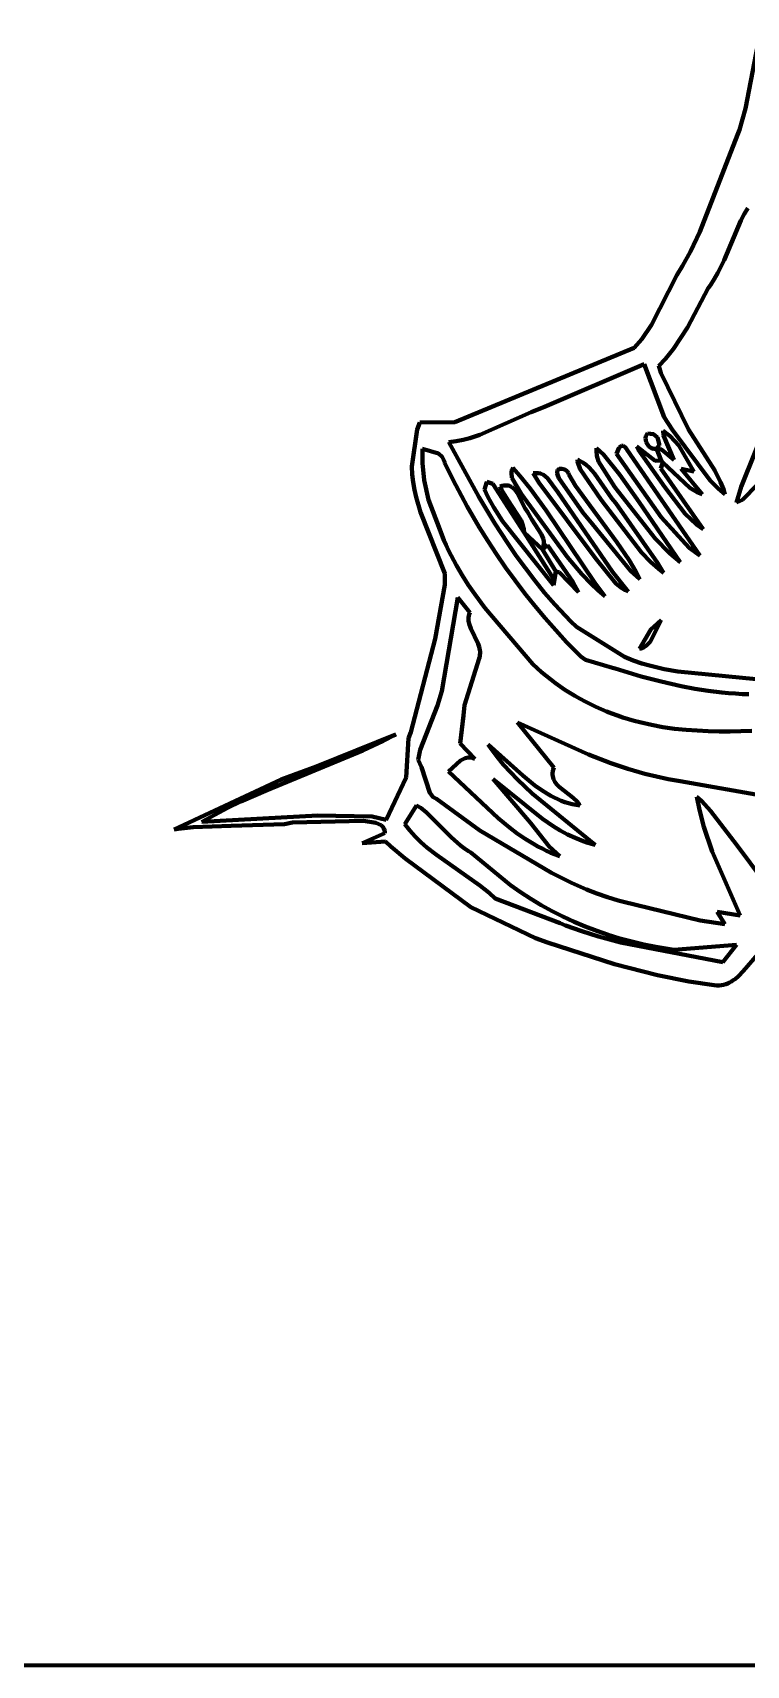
# Model space of a CAD drawing. Header units: millimetres. Extents: x 0 to 14.2, y 0 to 19.5.
# Drawn here: x 7.842 to 9.593, y 0 to 4.011 of the extents above; entities that cross this region are included whole.
import ezdxf

# ---------------------------------------------------------------- set-up
doc = ezdxf.new("R2010")
doc.units = ezdxf.units.MM
doc.layers.add('color#010101ff', color=7, linetype='CONTINUOUS', lineweight=100)
doc.layers.add('color#fdfdfdff', color=7, linetype='CONTINUOUS', lineweight=100)

msp = doc.modelspace()

# ---------------------------------------------------------------- linework, layer by layer
at = {"layer": 'color#010101ff'}
for p, q in [((9.5915, 3.8239), (9.6306, 4.028)), ((9.5767, 3.7717), (9.5915, 3.8239)), ((9.5718, 3.7592), (9.5767, 3.7717)), ((9.4794, 3.5214), (9.5718, 3.7592)), ((9.5971, 3.5793), (9.5881, 3.5643)), ((9.5799, 3.5489), (9.5386, 3.4519)), ((9.5881, 3.5643), (9.5799, 3.5489)), ((9.4562, 3.473), (9.4794, 3.5214)), ((9.4369, 3.4376), (9.4562, 3.473)), ((9.5386, 3.4519), (9.5234, 3.4203)), ((9.3609, 3.2932), (9.4231, 3.4145)), ((9.4231, 3.4145), (9.4369, 3.4376)), ((9.5234, 3.4203), (9.5147, 3.405)), ((9.4999, 3.3832), (9.449, 3.2861)), ((9.5051, 3.3904), (9.4999, 3.3832)), ((9.5147, 3.405), (9.5051, 3.3904)), ((9.3367, 3.2579), (9.3609, 3.2932)), ((9.3181, 3.2362), (9.3367, 3.2579)), ((9.449, 3.2861), (9.4145, 3.2338)), ((8.8778, 3.0535), (9.3181, 3.2362)), ((9.3947, 3.2096), (9.3784, 3.1925)), ((9.4145, 3.2338), (9.3947, 3.2096)), ((9.3427, 3.196), (9.0977, 3.0913)), ((9.3917, 3.0662), (9.3427, 3.196)), ((9.3784, 3.1925), (9.3833, 3.1752)), ((9.3833, 3.1752), (9.4514, 3.0361)), ((9.0977, 3.0913), (9.0656, 3.0787)), ((8.7853, 3.0355), (8.7921, 3.0533)), ((8.7921, 3.0533), (8.8778, 3.0535)), ((9.0656, 3.0787), (8.9392, 3.0227)), ((9.4111, 3.0354), (9.3917, 3.0662)), ((9.5808, 2.8946), (9.6524, 3.0739)), ((8.7722, 2.9446), (8.7853, 3.0355)), ((8.898, 3.0103), (8.881, 3.0069)), ((8.9147, 3.0146), (8.898, 3.0103)), ((8.9392, 3.0227), (8.9147, 3.0146)), ((9.346, 3.0141), (9.3468, 3.0196)), ((9.3478, 3.0044), (9.346, 3.0141)), ((9.3468, 3.0196), (9.3492, 3.0245)), ((9.3492, 3.0245), (9.3505, 3.0258)), ((9.3505, 3.0258), (9.3658, 3.0241)), ((9.3658, 3.0241), (9.3755, 3.0157)), ((9.3755, 3.0157), (9.3797, 3.0008)), ((9.389, 3.0321), (9.4066, 3.0192)), ((9.3899, 3.0213), (9.389, 3.0321)), ((9.4156, 2.9611), (9.3899, 3.0213)), ((9.4066, 3.0192), (9.4274, 2.9968)), ((9.5043, 2.9105), (9.4111, 3.0354)), ((9.4514, 3.0361), (9.516, 2.9347)), ((8.7984, 2.9885), (8.7982, 2.9531)), ((8.8381, 2.9766), (8.7984, 2.9885)), ((8.8466, 2.9685), (8.8381, 2.9766)), ((8.8504, 2.9622), (8.8466, 2.9685)), ((8.881, 3.0069), (8.8636, 3.0045)), ((8.8636, 3.0045), (8.9366, 2.8705)), ((9.2255, 2.9823), (9.2258, 2.99)), ((9.2267, 2.9712), (9.2255, 2.9823)), ((9.2258, 2.99), (9.2429, 2.9744)), ((9.2307, 2.9571), (9.2267, 2.9712)), ((9.2429, 2.9744), (9.2825, 2.9241)), ((9.2747, 2.9757), (9.2809, 2.9913)), ((9.3844, 2.8207), (9.2747, 2.9757)), ((9.2809, 2.9913), (9.2869, 2.9953)), ((9.2869, 2.9953), (9.2914, 2.9952)), ((9.2914, 2.9952), (9.2959, 2.9925)), ((9.2959, 2.9925), (9.2991, 2.9885)), ((9.2991, 2.9885), (9.3001, 2.9868)), ((9.3001, 2.9868), (9.4794, 2.7261)), ((9.3248, 2.9941), (9.3694, 2.9584)), ((9.3281, 2.9863), (9.3248, 2.9941)), ((9.393, 2.8939), (9.3281, 2.9863)), ((9.3542, 2.9942), (9.3478, 3.0044)), ((9.3603, 2.9897), (9.3542, 2.9942)), ((9.3655, 2.9882), (9.3603, 2.9897)), ((9.3692, 2.9883), (9.3655, 2.9882)), ((9.373, 2.9893), (9.3692, 2.9883)), ((9.3798, 2.9966), (9.373, 2.9893)), ((9.3844, 2.9593), (9.373, 2.9893)), ((9.373, 2.9893), (9.385, 2.9862)), ((9.3797, 3.0008), (9.3798, 2.9966)), ((9.385, 2.9862), (9.4156, 2.9611)), ((9.4274, 2.9968), (9.4648, 2.9322)), ((8.7733, 2.9255), (8.7722, 2.9446)), ((8.7982, 2.9531), (8.8027, 2.9111)), ((8.853, 2.9547), (8.8504, 2.9622)), ((8.8535, 2.9518), (8.853, 2.9547)), ((8.8801, 2.899), (8.8535, 2.9518)), ((9.0167, 2.9292), (9.0181, 2.9367)), ((9.0176, 2.9171), (9.0167, 2.9292)), ((9.0181, 2.9367), (9.02, 2.9419)), ((9.02, 2.9419), (9.0377, 2.9219)), ((9.0703, 2.9281), (9.0767, 2.9288)), ((9.084, 2.9054), (9.0703, 2.9281)), ((9.0767, 2.9288), (9.0825, 2.9285)), ((9.0825, 2.9285), (9.0879, 2.9274)), ((9.1291, 2.9312), (9.1297, 2.9342)), ((9.1294, 2.9275), (9.1291, 2.9312)), ((9.1297, 2.9342), (9.1311, 2.9364)), ((9.1311, 2.9364), (9.1344, 2.9387)), ((9.1344, 2.9387), (9.1402, 2.9395)), ((9.1402, 2.9395), (9.1481, 2.9373)), ((9.1481, 2.9373), (9.1536, 2.9331)), ((9.1536, 2.9331), (9.1566, 2.9287)), ((9.1566, 2.9287), (9.1577, 2.9252)), ((9.1786, 2.9612), (9.1832, 2.9592)), ((9.1794, 2.9572), (9.1786, 2.9612)), ((9.1855, 2.9383), (9.1794, 2.9572)), ((9.1832, 2.9592), (9.192, 2.9545)), ((9.2368, 2.8632), (9.1855, 2.9383)), ((9.192, 2.9545), (9.2, 2.9489)), ((9.2, 2.9489), (9.2073, 2.9425)), ((9.2073, 2.9425), (9.2205, 2.928)), ((9.2205, 2.928), (9.2633, 2.866)), ((9.2706, 2.8943), (9.2307, 2.9571)), ((9.3694, 2.9584), (9.3844, 2.9593)), ((9.3886, 2.9547), (9.3834, 2.9397)), ((9.3834, 2.9397), (9.4875, 2.7913)), ((9.3844, 2.9593), (9.3836, 2.9539)), ((9.3836, 2.9539), (9.3886, 2.9547)), ((9.3886, 2.9547), (9.3844, 2.9593)), ((9.4545, 2.8924), (9.3886, 2.9547)), ((9.4648, 2.9322), (9.4334, 2.9393)), ((9.4334, 2.9393), (9.485, 2.8765)), ((9.516, 2.9347), (9.5303, 2.9067)), ((8.7756, 2.9065), (8.7733, 2.9255)), ((8.7788, 2.8878), (8.7756, 2.9065)), ((8.783, 2.8693), (8.7788, 2.8878)), ((8.8027, 2.9111), (8.8137, 2.8631)), ((8.9082, 2.8469), (8.8801, 2.899)), ((8.9506, 2.8886), (8.9564, 2.9069)), ((8.9593, 2.8706), (8.9506, 2.8886)), ((8.9564, 2.9069), (8.971, 2.9024)), ((8.971, 2.9024), (9.0479, 2.783)), ((8.9893, 2.8957), (8.9937, 2.897)), ((8.9928, 2.8877), (8.9893, 2.8957)), ((9.0091, 2.8611), (8.9928, 2.8877)), ((8.9937, 2.897), (8.9978, 2.8979)), ((8.9978, 2.8979), (9.0017, 2.8983)), ((9.0017, 2.8983), (9.0053, 2.8983)), ((9.0053, 2.8983), (9.0087, 2.8979)), ((9.0087, 2.8979), (9.0118, 2.8971)), ((9.0118, 2.8971), (9.0148, 2.896)), ((9.0148, 2.896), (9.0175, 2.8945)), ((9.0175, 2.8945), (9.0201, 2.8928)), ((9.0412, 2.8766), (9.0176, 2.9171)), ((9.0201, 2.8928), (9.0248, 2.8885)), ((9.0248, 2.8885), (9.0309, 2.8805)), ((9.0377, 2.9219), (9.0629, 2.8909)), ((9.0629, 2.8909), (9.1021, 2.8369)), ((9.222, 2.7208), (9.084, 2.9054)), ((9.0879, 2.9274), (9.0952, 2.9242)), ((9.0952, 2.9242), (9.1056, 2.9159)), ((9.1056, 2.9159), (9.1311, 2.8818)), ((9.1299, 2.9254), (9.1294, 2.9275)), ((9.1308, 2.9231), (9.1299, 2.9254)), ((9.1334, 2.9159), (9.1308, 2.9231)), ((9.1921, 2.8316), (9.1334, 2.9159)), ((9.1577, 2.9252), (9.1744, 2.8977)), ((9.1744, 2.8977), (9.2757, 2.7591)), ((9.3698, 2.7682), (9.2706, 2.8943)), ((9.2825, 2.9241), (9.3305, 2.8573)), ((9.4432, 2.8286), (9.393, 2.8939)), ((9.4729, 2.8814), (9.4545, 2.8924)), ((9.5243, 2.8905), (9.5043, 2.9105)), ((9.5406, 2.8766), (9.5243, 2.8905)), ((9.5303, 2.9067), (9.5371, 2.8889)), ((9.5371, 2.8889), (9.5406, 2.8766)), ((9.5689, 2.8562), (9.5808, 2.8946)), ((9.6208, 2.9008), (9.5842, 2.8633)), ((8.7936, 2.8328), (8.783, 2.8693)), ((8.8137, 2.8631), (8.8409, 2.7903)), ((8.9366, 2.8705), (8.976, 2.805)), ((8.9737, 2.8442), (8.9593, 2.8706)), ((9.0405, 2.8123), (9.0091, 2.8611)), ((9.0309, 2.8805), (9.0508, 2.8415)), ((9.1533, 2.7233), (9.0412, 2.8766)), ((9.1311, 2.8818), (9.2648, 2.6861)), ((9.336, 2.7338), (9.2368, 2.8632)), ((9.2633, 2.866), (9.273, 2.8549)), ((9.273, 2.8549), (9.3752, 2.7085)), ((9.3305, 2.8573), (9.4307, 2.7098)), ((9.485, 2.8765), (9.4729, 2.8814)), ((9.5842, 2.8633), (9.5689, 2.8562)), ((8.8531, 2.6818), (8.7936, 2.8328)), ((8.938, 2.7958), (8.9082, 2.8469)), ((8.9951, 2.8105), (8.9737, 2.8442)), ((9.1197, 2.6537), (8.9951, 2.8105)), ((9.045, 2.8002), (9.0405, 2.8123)), ((9.0508, 2.8415), (9.0566, 2.8333)), ((9.0566, 2.8333), (9.0669, 2.8149)), ((9.0669, 2.8149), (9.091, 2.778)), ((9.1021, 2.8369), (9.2215, 2.6587)), ((9.2156, 2.8028), (9.1921, 2.8316)), ((9.4528, 2.745), (9.3844, 2.8207)), ((9.4713, 2.8021), (9.4432, 2.8286)), ((8.8409, 2.7903), (8.8459, 2.7771)), ((8.8459, 2.7771), (8.8511, 2.7641)), ((8.9588, 2.7623), (8.938, 2.7958)), ((8.976, 2.805), (9.0072, 2.757)), ((9.047, 2.7917), (9.045, 2.8002)), ((9.0479, 2.783), (9.047, 2.7917)), ((9.0479, 2.783), (9.122, 2.6668)), ((9.0927, 2.7409), (9.0479, 2.783)), ((9.091, 2.778), (9.0947, 2.7683)), ((9.0947, 2.7683), (9.096, 2.7617)), ((9.3097, 2.688), (9.2156, 2.8028)), ((9.405, 2.7319), (9.3698, 2.7682)), ((9.4875, 2.7913), (9.4713, 2.8021)), ((8.8511, 2.7641), (8.8567, 2.7512)), ((8.8567, 2.7512), (8.8625, 2.7386)), ((8.8625, 2.7386), (8.8687, 2.7261)), ((8.9803, 2.7292), (8.9588, 2.7623)), ((9.0026, 2.6967), (8.9803, 2.7292)), ((9.0072, 2.757), (9.0288, 2.7255)), ((9.0927, 2.7409), (9.1052, 2.752)), ((9.0941, 2.7445), (9.0927, 2.7409)), ((9.1256, 2.6866), (9.0927, 2.7409)), ((9.0951, 2.748), (9.0941, 2.7445)), ((9.0958, 2.7515), (9.0951, 2.748)), ((9.0962, 2.7549), (9.0958, 2.7515)), ((9.096, 2.7617), (9.0962, 2.7549)), ((9.1052, 2.752), (9.1677, 2.6613)), ((9.2757, 2.7591), (9.3057, 2.7148)), ((9.3584, 2.7103), (9.336, 2.7338)), ((9.4307, 2.7098), (9.405, 2.7319)), ((9.4794, 2.7261), (9.4528, 2.745)), ((8.8687, 2.7261), (8.8818, 2.7015)), ((8.8818, 2.7015), (8.896, 2.6776)), ((9.0257, 2.6646), (9.0026, 2.6967)), ((9.0288, 2.7255), (9.0511, 2.6947)), ((9.0511, 2.6947), (9.0743, 2.6644)), ((9.1894, 2.6807), (9.1533, 2.7233)), ((9.273, 2.6574), (9.222, 2.7208)), ((9.3057, 2.7148), (9.322, 2.6871)), ((9.3319, 2.668), (9.3097, 2.688)), ((9.322, 2.6871), (9.3319, 2.668)), ((9.3767, 2.694), (9.3584, 2.7103)), ((9.3752, 2.7085), (9.3897, 2.6839)), ((9.3897, 2.6839), (9.3767, 2.694)), ((8.8297, 2.5218), (8.8531, 2.6539)), ((8.8531, 2.6539), (8.8531, 2.6818)), ((8.896, 2.6776), (8.911, 2.6542)), ((8.911, 2.6542), (8.9268, 2.6313)), ((9.0495, 2.6332), (9.0257, 2.6646)), ((9.0743, 2.6644), (9.0984, 2.6349)), ((9.1256, 2.6866), (9.1197, 2.6537)), ((9.122, 2.6668), (9.1256, 2.6866)), ((9.1336, 2.6856), (9.1256, 2.6866)), ((9.1816, 2.636), (9.1336, 2.6856)), ((9.1677, 2.6613), (9.1816, 2.636)), ((9.2126, 2.6567), (9.1894, 2.6807)), ((9.2288, 2.6413), (9.2126, 2.6567)), ((9.2215, 2.6587), (9.2457, 2.6267)), ((9.2648, 2.6861), (9.2969, 2.6458)), ((9.2854, 2.6473), (9.273, 2.6574)), ((9.2959, 2.6412), (9.2854, 2.6473)), ((8.8855, 2.6233), (8.8464, 2.3929)), ((8.9147, 2.5865), (8.8855, 2.6233)), ((8.9268, 2.6313), (8.9518, 2.5977)), ((9.074, 2.6024), (9.0495, 2.6332)), ((9.0984, 2.6349), (9.1233, 2.6061)), ((9.2457, 2.6267), (9.2288, 2.6413)), ((9.3037, 2.6379), (9.2959, 2.6412)), ((9.2969, 2.6458), (9.3037, 2.6379)), ((8.9116, 2.57), (8.9117, 2.574)), ((8.9118, 2.566), (8.9116, 2.57)), ((8.9117, 2.574), (8.9123, 2.5781)), ((8.9123, 2.5781), (8.9132, 2.5823)), ((8.9132, 2.5823), (8.9147, 2.5865)), ((8.9518, 2.5977), (9.0696, 2.4596)), ((9.0994, 2.5721), (9.074, 2.6024)), ((9.1255, 2.5426), (9.0994, 2.5721)), ((9.1233, 2.6061), (9.1361, 2.5919)), ((9.1361, 2.5919), (9.1492, 2.578)), ((9.1492, 2.578), (9.1626, 2.5643)), ((9.3841, 2.567), (9.3573, 2.5138)), ((9.359, 2.5444), (9.3841, 2.567)), ((8.9131, 2.5582), (8.9118, 2.566)), ((8.9169, 2.5467), (8.9131, 2.5582)), ((8.9351, 2.5094), (8.9169, 2.5467)), ((9.1524, 2.5137), (9.1255, 2.5426)), ((9.1626, 2.5643), (9.1762, 2.5508)), ((9.1762, 2.5508), (9.2944, 2.477)), ((9.3314, 2.4968), (9.359, 2.5444)), ((8.7698, 2.2924), (8.8297, 2.5218)), ((8.9378, 2.5018), (8.9351, 2.5094)), ((8.9395, 2.494), (8.9378, 2.5018)), ((8.9399, 2.49), (8.9395, 2.494)), ((8.94, 2.486), (8.9399, 2.49)), ((9.18, 2.4856), (9.1524, 2.5137)), ((9.3346, 2.4979), (9.3314, 2.4968)), ((9.3406, 2.5004), (9.3346, 2.4979)), ((9.3485, 2.5054), (9.3406, 2.5004)), ((9.3573, 2.5138), (9.3485, 2.5054)), ((8.9015, 2.3585), (8.9378, 2.4735)), ((8.9378, 2.4735), (8.939, 2.4777)), ((8.939, 2.4777), (8.9397, 2.4819)), ((8.9397, 2.4819), (8.94, 2.486)), ((9.0696, 2.4596), (9.0801, 2.4496)), ((9.0801, 2.4496), (9.0909, 2.44)), ((9.1875, 2.4781), (9.18, 2.4856)), ((9.1988, 2.4703), (9.1875, 2.4781)), ((9.265, 2.4506), (9.1988, 2.4703)), ((9.2715, 2.4485), (9.265, 2.4506)), ((9.3355, 2.4292), (9.2715, 2.4485)), ((9.2944, 2.477), (9.3155, 2.4685)), ((9.3155, 2.4685), (9.337, 2.4612)), ((9.337, 2.4612), (9.3588, 2.4549)), ((9.3588, 2.4549), (9.3918, 2.4471)), ((9.3918, 2.4471), (9.4253, 2.441)), ((9.0909, 2.44), (9.1019, 2.4306)), ((9.1019, 2.4306), (9.1132, 2.4216)), ((9.1132, 2.4216), (9.1247, 2.4129)), ((9.1247, 2.4129), (9.1364, 2.4045)), ((9.3843, 2.4164), (9.3355, 2.4292)), ((9.4335, 2.4054), (9.3843, 2.4164)), ((9.4253, 2.441), (9.6178, 2.4222)), ((8.8464, 2.3929), (8.8355, 2.3576)), ((9.1364, 2.4045), (9.1483, 2.3965)), ((9.1483, 2.3965), (9.1604, 2.3887)), ((9.1604, 2.3887), (9.1727, 2.3813)), ((9.1727, 2.3813), (9.1852, 2.3742)), ((9.1852, 2.3742), (9.1979, 2.3674)), ((9.1979, 2.3674), (9.2107, 2.3609)), ((9.4666, 2.3991), (9.4335, 2.4054)), ((9.4998, 2.3939), (9.4666, 2.3991)), ((9.5331, 2.3898), (9.4998, 2.3939)), ((9.5498, 2.3882), (9.5331, 2.3898)), ((9.5665, 2.3869), (9.5498, 2.3882)), ((9.5832, 2.3859), (9.5665, 2.3869)), ((9.5999, 2.3853), (9.5832, 2.3859)), ((8.8355, 2.3576), (8.7929, 2.2488)), ((8.8907, 2.2648), (8.8993, 2.3333)), ((8.8993, 2.3333), (8.9015, 2.3585)), ((9.2107, 2.3609), (9.2237, 2.3548)), ((9.2237, 2.3548), (9.2368, 2.3489)), ((9.2368, 2.3489), (9.2501, 2.3434)), ((9.2501, 2.3434), (9.2635, 2.3381)), ((9.2635, 2.3381), (9.277, 2.3332)), ((9.277, 2.3332), (9.2906, 2.3286)), ((9.2906, 2.3286), (9.3044, 2.3243)), ((8.5386, 2.208), (8.7335, 2.2864)), ((8.7335, 2.2864), (8.7013, 2.2702)), ((8.7645, 2.2777), (8.7698, 2.2924)), ((9.2056, 2.2371), (9.0318, 2.3159)), ((9.0318, 2.3159), (9.1212, 2.2055)), ((9.3044, 2.3243), (9.3182, 2.3203)), ((9.3182, 2.3203), (9.3322, 2.3166)), ((9.3322, 2.3166), (9.3603, 2.31)), ((9.3603, 2.31), (9.3886, 2.3047)), ((9.3886, 2.3047), (9.4172, 2.3006)), ((9.4172, 2.3006), (9.4459, 2.2977)), ((9.4459, 2.2977), (9.4728, 2.296)), ((9.4728, 2.296), (9.4997, 2.2949)), ((9.4997, 2.2949), (9.5265, 2.2943)), ((9.5265, 2.2943), (9.5534, 2.2943)), ((9.5534, 2.2943), (9.5801, 2.2949)), ((9.5801, 2.2949), (9.6069, 2.2959)), ((8.6523, 2.2475), (8.4189, 2.151)), ((8.7013, 2.2702), (8.6523, 2.2475)), ((8.7586, 2.181), (8.7645, 2.2777)), ((8.7929, 2.2488), (8.7877, 2.2246)), ((8.9269, 2.2269), (8.8907, 2.2648)), ((9.0447, 2.1855), (8.96, 2.2617)), ((8.96, 2.2617), (8.9671, 2.2514)), ((8.9671, 2.2514), (8.9744, 2.2413)), ((8.4521, 2.1759), (8.5386, 2.208)), ((8.7877, 2.2246), (8.7964, 2.2059)), ((8.7964, 2.2059), (8.8167, 2.1433)), ((8.8624, 2.1953), (8.8918, 2.2228)), ((8.8918, 2.2228), (8.9031, 2.2285)), ((8.9031, 2.2285), (8.9105, 2.23)), ((8.9105, 2.23), (8.9157, 2.2299)), ((8.9157, 2.2299), (8.9212, 2.2289)), ((8.9212, 2.2289), (8.9269, 2.2269)), ((8.9744, 2.2413), (8.982, 2.2314)), ((8.982, 2.2314), (8.9977, 2.2122)), ((8.9977, 2.2122), (9.0143, 2.1937)), ((9.2605, 2.2163), (9.2056, 2.2371)), ((9.3022, 2.2024), (9.2605, 2.2163)), ((8.1894, 2.0529), (8.4521, 2.1759)), ((8.7092, 2.0772), (8.7586, 2.181)), ((8.9845, 2.0807), (8.8624, 2.1953)), ((9.0933, 2.0791), (8.9722, 2.1767)), ((8.9722, 2.1767), (9.064, 2.0699)), ((9.0143, 2.1937), (9.0316, 2.1759)), ((9.0316, 2.1759), (9.0679, 2.1418)), ((9.0743, 2.1614), (9.0447, 2.1855)), ((9.1179, 2.1919), (9.1178, 2.1878)), ((9.1178, 2.1878), (9.1182, 2.1839)), ((9.1184, 2.1962), (9.1179, 2.1919)), ((9.1182, 2.1839), (9.119, 2.1802)), ((9.1195, 2.2007), (9.1184, 2.1962)), ((9.119, 2.1802), (9.1202, 2.1766)), ((9.1212, 2.2055), (9.1195, 2.2007)), ((9.1202, 2.1766), (9.1218, 2.1733)), ((9.1218, 2.1733), (9.1237, 2.17)), ((9.1237, 2.17), (9.1284, 2.1639)), ((9.3445, 2.1903), (9.3022, 2.2024)), ((9.373, 2.1833), (9.3445, 2.1903)), ((9.4018, 2.1772), (9.373, 2.1833)), ((9.4308, 2.1722), (9.4018, 2.1772)), ((9.6446, 2.1342), (9.4308, 2.1722)), ((8.4189, 2.151), (8.3531, 2.1218)), ((8.8167, 2.1433), (8.8244, 2.1323)), ((8.8244, 2.1323), (8.8333, 2.1281)), ((8.8333, 2.1281), (8.9392, 2.0504)), ((9.0679, 2.1418), (9.2224, 2.0154)), ((9.0896, 2.1504), (9.0743, 2.1614)), ((9.1055, 2.1404), (9.0896, 2.1504)), ((9.1136, 2.1358), (9.1055, 2.1404)), ((9.1219, 2.1315), (9.1136, 2.1358)), ((9.1304, 2.1276), (9.1219, 2.1315)), ((9.1284, 2.1639), (9.1342, 2.1582)), ((9.139, 2.1239), (9.1304, 2.1276)), ((9.1342, 2.1582), (9.1687, 2.1311)), ((9.1687, 2.1311), (9.1779, 2.1221)), ((9.4783, 2.1015), (9.4722, 2.1331)), ((9.4722, 2.1331), (9.4844, 2.1226)), ((8.2887, 2.0896), (8.2572, 2.0721)), ((8.2572, 2.0721), (8.5421, 2.0876)), ((8.3207, 2.1062), (8.2887, 2.0896)), ((8.3531, 2.1218), (8.3207, 2.1062)), ((8.5421, 2.0876), (8.6752, 2.085)), ((8.7838, 2.1124), (8.755, 2.0666)), ((8.7942, 2.106), (8.7838, 2.1124)), ((8.8088, 2.0951), (8.7942, 2.106)), ((8.8689, 2.0343), (8.8088, 2.0951)), ((9.1478, 2.1207), (9.139, 2.1239)), ((9.1568, 2.1179), (9.1478, 2.1207)), ((9.166, 2.1155), (9.1568, 2.1179)), ((9.1754, 2.1135), (9.166, 2.1155)), ((9.1851, 2.112), (9.1754, 2.1135)), ((9.1779, 2.1221), (9.1829, 2.1155)), ((9.1829, 2.1155), (9.1851, 2.112)), ((9.4888, 2.06), (9.4783, 2.1015)), ((9.4844, 2.1226), (9.5057, 2.0989)), ((9.5057, 2.0989), (9.5709, 2.0142)), ((8.1986, 2.0545), (8.1894, 2.0529)), ((8.2357, 2.0593), (8.1986, 2.0545)), ((8.3291, 2.0624), (8.2357, 2.0593)), ((8.4602, 2.0663), (8.3291, 2.0624)), ((8.4799, 2.0701), (8.4602, 2.0663)), ((8.6535, 2.0747), (8.4799, 2.0701)), ((8.684, 2.0694), (8.6535, 2.0747)), ((8.6752, 2.085), (8.7092, 2.0772)), ((8.6968, 2.0637), (8.684, 2.0694)), ((8.7016, 2.0594), (8.6968, 2.0637)), ((8.7039, 2.0558), (8.7016, 2.0594)), ((8.7054, 2.0516), (8.7039, 2.0558)), ((8.706, 2.0467), (8.7054, 2.0516)), ((8.706, 2.044), (8.706, 2.0467)), ((8.755, 2.0666), (8.761, 2.0585)), ((8.761, 2.0585), (8.7673, 2.0507)), ((8.7673, 2.0507), (8.7738, 2.0432)), ((8.9392, 2.0504), (9.1154, 1.9466)), ((9.0122, 2.0579), (8.9845, 2.0807)), ((9.0313, 2.0436), (9.0122, 2.0579)), ((9.064, 2.0699), (9.1093, 2.0112)), ((9.1191, 2.0617), (9.0933, 2.0791)), ((9.1367, 2.051), (9.1191, 2.0617)), ((9.1548, 2.0412), (9.1367, 2.051)), ((9.5092, 1.999), (9.4888, 2.06)), ((8.6508, 2.0192), (8.706, 2.044)), ((8.7079, 2.024), (8.6508, 2.0192)), ((8.7212, 2.0113), (8.7079, 2.024)), ((8.756, 1.9819), (8.7212, 2.0113)), ((8.7738, 2.0432), (8.7806, 2.036)), ((8.7806, 2.036), (8.7947, 2.0221)), ((8.7947, 2.0221), (8.8096, 2.0091)), ((8.8096, 2.0091), (8.833, 1.9907)), ((8.8915, 2.0138), (8.8689, 2.0343)), ((8.9013, 2.0066), (8.8915, 2.0138)), ((8.9117, 2), (8.9013, 2.0066)), ((9.0509, 2.0301), (9.0313, 2.0436)), ((9.0711, 2.0177), (9.0509, 2.0301)), ((9.0814, 2.0118), (9.0711, 2.0177)), ((9.092, 2.0063), (9.0814, 2.0118)), ((9.1027, 2.0011), (9.092, 2.0063)), ((9.1093, 2.0112), (9.136, 1.9875)), ((9.1734, 2.0324), (9.1548, 2.0412)), ((9.1829, 2.0284), (9.1734, 2.0324)), ((9.1925, 2.0247), (9.1829, 2.0284)), ((9.2023, 2.0212), (9.1925, 2.0247)), ((9.2123, 2.0181), (9.2023, 2.0212)), ((9.2224, 2.0154), (9.2123, 2.0181)), ((9.5709, 2.0142), (9.6353, 1.9268)), ((8.9175, 1.8626), (8.756, 1.9819)), ((8.833, 1.9907), (8.9393, 1.916)), ((8.9171, 1.997), (8.9117, 2)), ((9.0146, 1.9162), (8.9171, 1.997)), ((9.1136, 1.9962), (9.1027, 2.0011)), ((9.1247, 1.9917), (9.1136, 1.9962)), ((9.136, 1.9875), (9.1247, 1.9917)), ((9.5783, 1.8418), (9.5092, 1.999)), ((9.1154, 1.9466), (9.1641, 1.9221)), ((8.9393, 1.916), (8.9625, 1.8973)), ((8.9625, 1.8973), (8.9773, 1.8839)), ((9.0392, 1.8989), (9.0146, 1.9162)), ((9.0644, 1.8826), (9.0392, 1.8989)), ((9.1641, 1.9221), (9.2014, 1.9056)), ((9.2014, 1.9056), (9.2268, 1.8956)), ((9.2268, 1.8956), (9.2525, 1.8867)), ((9.2525, 1.8867), (9.2787, 1.8788)), ((9.0758, 1.786), (8.9175, 1.8626)), ((8.9773, 1.8839), (9.1366, 1.823)), ((9.0902, 1.8672), (9.0644, 1.8826)), ((9.1165, 1.8527), (9.0902, 1.8672)), ((9.1433, 1.8392), (9.1165, 1.8527)), ((9.2787, 1.8788), (9.292, 1.8752)), ((9.292, 1.8752), (9.4801, 1.8297)), ((9.541, 1.8207), (9.5219, 1.851)), ((9.5219, 1.851), (9.5783, 1.8418)), ((9.1366, 1.823), (9.1498, 1.8177)), ((9.1705, 1.8266), (9.1433, 1.8392)), ((9.1498, 1.8177), (9.1898, 1.8032)), ((9.1982, 1.8149), (9.1705, 1.8266)), ((9.2262, 1.8042), (9.1982, 1.8149)), ((9.4801, 1.8297), (9.541, 1.8207)), ((9.1052, 1.7753), (9.0758, 1.786)), ((9.2694, 1.7224), (9.1052, 1.7753)), ((9.1898, 1.8032), (9.2303, 1.7904)), ((9.2546, 1.7944), (9.2262, 1.8042)), ((9.2303, 1.7904), (9.2849, 1.7755)), ((9.2833, 1.7856), (9.2546, 1.7944)), ((9.3123, 1.7777), (9.2833, 1.7856)), ((9.2849, 1.7755), (9.5355, 1.727)), ((9.3416, 1.7708), (9.3123, 1.7777)), ((9.371, 1.7648), (9.3416, 1.7708)), ((9.4007, 1.7598), (9.371, 1.7648)), ((9.569, 1.7696), (9.4155, 1.7576)), ((9.5355, 1.727), (9.569, 1.7696)), ((9.4155, 1.7576), (9.4007, 1.7598)), ((9.6225, 1.7479), (9.5853, 1.705)), ((9.3757, 1.6955), (9.2694, 1.7224)), ((9.4525, 1.6802), (9.3757, 1.6955)), ((9.5657, 1.6859), (9.5614, 1.6827)), ((9.5738, 1.6929), (9.5657, 1.6859)), ((9.5853, 1.705), (9.5738, 1.6929)), ((9.5144, 1.6707), (9.4525, 1.6802)), ((9.5206, 1.6702), (9.5144, 1.6707)), ((9.5265, 1.6703), (9.5206, 1.6702)), ((9.5321, 1.6708), (9.5265, 1.6703)), ((9.5375, 1.6718), (9.5321, 1.6708)), ((9.5427, 1.6732), (9.5375, 1.6718)), ((9.5476, 1.6751), (9.5427, 1.6732)), ((9.5524, 1.6773), (9.5476, 1.6751)), ((9.557, 1.6798), (9.5524, 1.6773)), ((9.5614, 1.6827), (9.557, 1.6798))]:
    msp.add_line(p, q, dxfattribs=at)
at = {"layer": 'color#fdfdfdff'}
for p, q in [((9.6306, 4.028), (9.5915, 3.8239)), ((9.5915, 3.8239), (9.5767, 3.7717)), ((9.5767, 3.7717), (9.5718, 3.7592)), ((9.5718, 3.7592), (9.4794, 3.5214)), ((9.5881, 3.5643), (9.5971, 3.5793)), ((9.5386, 3.4519), (9.5799, 3.5489)), ((9.5799, 3.5489), (9.5881, 3.5643)), ((9.4794, 3.5214), (9.4562, 3.473)), ((9.4562, 3.473), (9.4369, 3.4376)), ((9.5234, 3.4203), (9.5386, 3.4519)), ((9.4231, 3.4145), (9.3609, 3.2932)), ((9.4369, 3.4376), (9.4231, 3.4145)), ((9.5147, 3.405), (9.5234, 3.4203)), ((9.449, 3.2861), (9.4999, 3.3832)), ((9.4999, 3.3832), (9.5051, 3.3904)), ((9.5051, 3.3904), (9.5147, 3.405)), ((9.3609, 3.2932), (9.3367, 3.2579)), ((9.3367, 3.2579), (9.3181, 3.2362)), ((9.4145, 3.2338), (9.449, 3.2861)), ((9.3181, 3.2362), (8.8778, 3.0535)), ((9.3784, 3.1925), (9.3947, 3.2096)), ((9.3947, 3.2096), (9.4145, 3.2338)), ((9.0977, 3.0913), (9.3427, 3.196)), ((9.3427, 3.196), (9.3917, 3.0662)), ((9.3833, 3.1752), (9.3784, 3.1925)), ((9.4514, 3.0361), (9.3833, 3.1752)), ((9.0656, 3.0787), (9.0977, 3.0913)), ((8.7921, 3.0533), (8.7853, 3.0355)), ((8.8778, 3.0535), (8.7921, 3.0533)), ((8.9392, 3.0227), (9.0656, 3.0787)), ((9.3917, 3.0662), (9.4111, 3.0354)), ((9.6524, 3.0739), (9.5808, 2.8946)), ((8.7853, 3.0355), (8.7722, 2.9446)), ((8.881, 3.0069), (8.898, 3.0103)), ((8.898, 3.0103), (8.9147, 3.0146)), ((8.9147, 3.0146), (8.9392, 3.0227)), ((9.3468, 3.0196), (9.346, 3.0141)), ((9.346, 3.0141), (9.3478, 3.0044)), ((9.3492, 3.0245), (9.3468, 3.0196)), ((9.3505, 3.0258), (9.3492, 3.0245)), ((9.3658, 3.0241), (9.3505, 3.0258)), ((9.3755, 3.0157), (9.3658, 3.0241)), ((9.3797, 3.0008), (9.3755, 3.0157)), ((9.389, 3.0321), (9.3899, 3.0213)), ((9.4066, 3.0192), (9.389, 3.0321)), ((9.3899, 3.0213), (9.4156, 2.9611)), ((9.4274, 2.9968), (9.4066, 3.0192)), ((9.4111, 3.0354), (9.5043, 2.9105)), ((9.516, 2.9347), (9.4514, 3.0361)), ((8.7982, 2.9531), (8.7984, 2.9885)), ((8.7984, 2.9885), (8.8381, 2.9766)), ((8.8381, 2.9766), (8.8466, 2.9685)), ((8.8466, 2.9685), (8.8504, 2.9622)), ((8.8636, 3.0045), (8.881, 3.0069)), ((8.9366, 2.8705), (8.8636, 3.0045)), ((9.2258, 2.99), (9.2255, 2.9823)), ((9.2255, 2.9823), (9.2267, 2.9712)), ((9.2429, 2.9744), (9.2258, 2.99)), ((9.2267, 2.9712), (9.2307, 2.9571)), ((9.2825, 2.9241), (9.2429, 2.9744)), ((9.2809, 2.9913), (9.2747, 2.9757)), ((9.2747, 2.9757), (9.3844, 2.8207)), ((9.2869, 2.9953), (9.2809, 2.9913)), ((9.2914, 2.9952), (9.2869, 2.9953)), ((9.2959, 2.9925), (9.2914, 2.9952)), ((9.2991, 2.9885), (9.2959, 2.9925)), ((9.3001, 2.9868), (9.2991, 2.9885)), ((9.4794, 2.7261), (9.3001, 2.9868)), ((9.3694, 2.9584), (9.3248, 2.9941)), ((9.3248, 2.9941), (9.3281, 2.9863)), ((9.3281, 2.9863), (9.393, 2.8939)), ((9.3478, 3.0044), (9.3542, 2.9942)), ((9.3542, 2.9942), (9.3603, 2.9897)), ((9.3603, 2.9897), (9.3655, 2.9882)), ((9.3655, 2.9882), (9.3692, 2.9883)), ((9.3692, 2.9883), (9.373, 2.9893)), ((9.373, 2.9893), (9.3798, 2.9966)), ((9.385, 2.9862), (9.373, 2.9893)), ((9.373, 2.9893), (9.3844, 2.9593)), ((9.3798, 2.9966), (9.3797, 3.0008)), ((9.4156, 2.9611), (9.385, 2.9862)), ((9.4648, 2.9322), (9.4274, 2.9968)), ((8.7722, 2.9446), (8.7733, 2.9255)), ((8.8027, 2.9111), (8.7982, 2.9531)), ((8.8504, 2.9622), (8.853, 2.9547)), ((8.853, 2.9547), (8.8535, 2.9518)), ((8.8535, 2.9518), (8.8801, 2.899)), ((9.0181, 2.9367), (9.0167, 2.9292)), ((9.0167, 2.9292), (9.0176, 2.9171)), ((9.02, 2.9419), (9.0181, 2.9367)), ((9.0377, 2.9219), (9.02, 2.9419)), ((9.0767, 2.9288), (9.0703, 2.9281)), ((9.0703, 2.9281), (9.084, 2.9054)), ((9.0825, 2.9285), (9.0767, 2.9288)), ((9.0879, 2.9274), (9.0825, 2.9285)), ((9.1297, 2.9342), (9.1291, 2.9312)), ((9.1291, 2.9312), (9.1294, 2.9275)), ((9.1311, 2.9364), (9.1297, 2.9342)), ((9.1344, 2.9387), (9.1311, 2.9364)), ((9.1402, 2.9395), (9.1344, 2.9387)), ((9.1481, 2.9373), (9.1402, 2.9395)), ((9.1536, 2.9331), (9.1481, 2.9373)), ((9.1566, 2.9287), (9.1536, 2.9331)), ((9.1577, 2.9252), (9.1566, 2.9287)), ((9.1786, 2.9612), (9.1794, 2.9572)), ((9.1832, 2.9592), (9.1786, 2.9612)), ((9.1794, 2.9572), (9.1855, 2.9383)), ((9.192, 2.9545), (9.1832, 2.9592)), ((9.1855, 2.9383), (9.2368, 2.8632)), ((9.2, 2.9489), (9.192, 2.9545)), ((9.2073, 2.9425), (9.2, 2.9489)), ((9.2205, 2.928), (9.2073, 2.9425)), ((9.2633, 2.866), (9.2205, 2.928)), ((9.2307, 2.9571), (9.2706, 2.8943)), ((9.3844, 2.9593), (9.3694, 2.9584)), ((9.3834, 2.9397), (9.3886, 2.9547)), ((9.4875, 2.7913), (9.3834, 2.9397)), ((9.3836, 2.9539), (9.3844, 2.9593)), ((9.3886, 2.9547), (9.3836, 2.9539)), ((9.3844, 2.9593), (9.3886, 2.9547)), ((9.3886, 2.9547), (9.4545, 2.8924)), ((9.485, 2.8765), (9.4334, 2.9393)), ((9.4334, 2.9393), (9.4648, 2.9322)), ((9.5303, 2.9067), (9.516, 2.9347)), ((8.7733, 2.9255), (8.7756, 2.9065)), ((8.7756, 2.9065), (8.7788, 2.8878)), ((8.7788, 2.8878), (8.783, 2.8693)), ((8.8137, 2.8631), (8.8027, 2.9111)), ((8.8801, 2.899), (8.9082, 2.8469)), ((8.9564, 2.9069), (8.9506, 2.8886)), ((8.9506, 2.8886), (8.9593, 2.8706)), ((8.971, 2.9024), (8.9564, 2.9069)), ((9.0479, 2.783), (8.971, 2.9024)), ((8.9937, 2.897), (8.9893, 2.8957)), ((8.9893, 2.8957), (8.9928, 2.8877)), ((8.9928, 2.8877), (9.0091, 2.8611)), ((8.9978, 2.8979), (8.9937, 2.897)), ((9.0017, 2.8983), (8.9978, 2.8979)), ((9.0053, 2.8983), (9.0017, 2.8983)), ((9.0087, 2.8979), (9.0053, 2.8983)), ((9.0118, 2.8971), (9.0087, 2.8979)), ((9.0148, 2.896), (9.0118, 2.8971)), ((9.0175, 2.8945), (9.0148, 2.896)), ((9.0201, 2.8928), (9.0175, 2.8945)), ((9.0176, 2.9171), (9.0412, 2.8766)), ((9.0248, 2.8885), (9.0201, 2.8928)), ((9.0309, 2.8805), (9.0248, 2.8885)), ((9.0629, 2.8909), (9.0377, 2.9219)), ((9.1021, 2.8369), (9.0629, 2.8909)), ((9.084, 2.9054), (9.222, 2.7208)), ((9.0952, 2.9242), (9.0879, 2.9274)), ((9.1056, 2.9159), (9.0952, 2.9242)), ((9.1311, 2.8818), (9.1056, 2.9159)), ((9.1294, 2.9275), (9.1299, 2.9254)), ((9.1299, 2.9254), (9.1308, 2.9231)), ((9.1308, 2.9231), (9.1334, 2.9159)), ((9.1334, 2.9159), (9.1921, 2.8316)), ((9.1744, 2.8977), (9.1577, 2.9252)), ((9.2757, 2.7591), (9.1744, 2.8977)), ((9.2706, 2.8943), (9.3698, 2.7682)), ((9.3305, 2.8573), (9.2825, 2.9241)), ((9.393, 2.8939), (9.4432, 2.8286)), ((9.4545, 2.8924), (9.4729, 2.8814)), ((9.5043, 2.9105), (9.5243, 2.8905)), ((9.5243, 2.8905), (9.5406, 2.8766)), ((9.5371, 2.8889), (9.5303, 2.9067)), ((9.5406, 2.8766), (9.5371, 2.8889)), ((9.5808, 2.8946), (9.5689, 2.8562)), ((9.5842, 2.8633), (9.6208, 2.9008)), ((8.783, 2.8693), (8.7936, 2.8328)), ((8.8409, 2.7903), (8.8137, 2.8631)), ((8.976, 2.805), (8.9366, 2.8705)), ((8.9593, 2.8706), (8.9737, 2.8442)), ((9.0091, 2.8611), (9.0405, 2.8123)), ((9.0508, 2.8415), (9.0309, 2.8805)), ((9.0412, 2.8766), (9.1533, 2.7233)), ((9.2648, 2.6861), (9.1311, 2.8818)), ((9.2368, 2.8632), (9.336, 2.7338)), ((9.273, 2.8549), (9.2633, 2.866)), ((9.3752, 2.7085), (9.273, 2.8549)), ((9.4307, 2.7098), (9.3305, 2.8573)), ((9.4729, 2.8814), (9.485, 2.8765)), ((9.5689, 2.8562), (9.5842, 2.8633)), ((8.7936, 2.8328), (8.8531, 2.6818)), ((8.9082, 2.8469), (8.938, 2.7958)), ((8.9737, 2.8442), (8.9951, 2.8105)), ((8.9951, 2.8105), (9.1197, 2.6537)), ((9.0405, 2.8123), (9.045, 2.8002)), ((9.0566, 2.8333), (9.0508, 2.8415)), ((9.0669, 2.8149), (9.0566, 2.8333)), ((9.091, 2.778), (9.0669, 2.8149)), ((9.2215, 2.6587), (9.1021, 2.8369)), ((9.1921, 2.8316), (9.2156, 2.8028)), ((9.3844, 2.8207), (9.4528, 2.745)), ((9.4432, 2.8286), (9.4713, 2.8021)), ((8.8459, 2.7771), (8.8409, 2.7903)), ((8.8511, 2.7641), (8.8459, 2.7771)), ((8.938, 2.7958), (8.9588, 2.7623)), ((9.0072, 2.757), (8.976, 2.805)), ((9.045, 2.8002), (9.047, 2.7917)), ((9.047, 2.7917), (9.0479, 2.783)), ((9.0479, 2.783), (9.0927, 2.7409)), ((9.122, 2.6668), (9.0479, 2.783)), ((9.0947, 2.7683), (9.091, 2.778)), ((9.096, 2.7617), (9.0947, 2.7683)), ((9.2156, 2.8028), (9.3097, 2.688)), ((9.3698, 2.7682), (9.405, 2.7319)), ((9.4713, 2.8021), (9.4875, 2.7913)), ((8.8567, 2.7512), (8.8511, 2.7641)), ((8.8625, 2.7386), (8.8567, 2.7512)), ((8.8687, 2.7261), (8.8625, 2.7386)), ((8.9588, 2.7623), (8.9803, 2.7292)), ((8.9803, 2.7292), (9.0026, 2.6967)), ((9.0288, 2.7255), (9.0072, 2.757)), ((9.1052, 2.752), (9.0927, 2.7409)), ((9.0927, 2.7409), (9.0941, 2.7445)), ((9.0927, 2.7409), (9.1256, 2.6866)), ((9.0941, 2.7445), (9.0951, 2.748)), ((9.0951, 2.748), (9.0958, 2.7515)), ((9.0958, 2.7515), (9.0962, 2.7549)), ((9.0962, 2.7549), (9.096, 2.7617)), ((9.1677, 2.6613), (9.1052, 2.752)), ((9.3057, 2.7148), (9.2757, 2.7591)), ((9.336, 2.7338), (9.3584, 2.7103)), ((9.405, 2.7319), (9.4307, 2.7098)), ((9.4528, 2.745), (9.4794, 2.7261)), ((8.8818, 2.7015), (8.8687, 2.7261)), ((8.896, 2.6776), (8.8818, 2.7015)), ((9.0026, 2.6967), (9.0257, 2.6646)), ((9.0511, 2.6947), (9.0288, 2.7255)), ((9.0743, 2.6644), (9.0511, 2.6947)), ((9.1533, 2.7233), (9.1894, 2.6807)), ((9.222, 2.7208), (9.273, 2.6574)), ((9.322, 2.6871), (9.3057, 2.7148)), ((9.3097, 2.688), (9.3319, 2.668)), ((9.3319, 2.668), (9.322, 2.6871)), ((9.3584, 2.7103), (9.3767, 2.694)), ((9.3897, 2.6839), (9.3752, 2.7085)), ((9.3767, 2.694), (9.3897, 2.6839)), ((8.8531, 2.6539), (8.8297, 2.5218)), ((8.8531, 2.6818), (8.8531, 2.6539)), ((8.911, 2.6542), (8.896, 2.6776)), ((8.9268, 2.6313), (8.911, 2.6542)), ((9.0257, 2.6646), (9.0495, 2.6332)), ((9.0984, 2.6349), (9.0743, 2.6644)), ((9.1197, 2.6537), (9.1256, 2.6866)), ((9.1256, 2.6866), (9.122, 2.6668)), ((9.1256, 2.6866), (9.1336, 2.6856)), ((9.1336, 2.6856), (9.1816, 2.636)), ((9.1816, 2.636), (9.1677, 2.6613)), ((9.1894, 2.6807), (9.2126, 2.6567)), ((9.2126, 2.6567), (9.2288, 2.6413)), ((9.2457, 2.6267), (9.2215, 2.6587)), ((9.2969, 2.6458), (9.2648, 2.6861)), ((9.273, 2.6574), (9.2854, 2.6473)), ((9.2854, 2.6473), (9.2959, 2.6412)), ((8.8464, 2.3929), (8.8855, 2.6233)), ((8.8855, 2.6233), (8.9147, 2.5865)), ((8.9518, 2.5977), (8.9268, 2.6313)), ((9.0495, 2.6332), (9.074, 2.6024)), ((9.1233, 2.6061), (9.0984, 2.6349)), ((9.2288, 2.6413), (9.2457, 2.6267)), ((9.2959, 2.6412), (9.3037, 2.6379)), ((9.3037, 2.6379), (9.2969, 2.6458)), ((8.9117, 2.574), (8.9116, 2.57)), ((8.9116, 2.57), (8.9118, 2.566)), ((8.9123, 2.5781), (8.9117, 2.574)), ((8.9132, 2.5823), (8.9123, 2.5781)), ((8.9147, 2.5865), (8.9132, 2.5823)), ((9.0696, 2.4596), (8.9518, 2.5977)), ((9.074, 2.6024), (9.0994, 2.5721)), ((9.0994, 2.5721), (9.1255, 2.5426)), ((9.1361, 2.5919), (9.1233, 2.6061)), ((9.1492, 2.578), (9.1361, 2.5919)), ((9.1626, 2.5643), (9.1492, 2.578)), ((9.3573, 2.5138), (9.3841, 2.567)), ((9.3841, 2.567), (9.359, 2.5444)), ((8.9118, 2.566), (8.9131, 2.5582)), ((8.9131, 2.5582), (8.9169, 2.5467)), ((8.9169, 2.5467), (8.9351, 2.5094)), ((9.1255, 2.5426), (9.1524, 2.5137)), ((9.1762, 2.5508), (9.1626, 2.5643)), ((9.2944, 2.477), (9.1762, 2.5508)), ((9.359, 2.5444), (9.3314, 2.4968)), ((8.8297, 2.5218), (8.7698, 2.2924)), ((8.9351, 2.5094), (8.9378, 2.5018)), ((8.9378, 2.5018), (8.9395, 2.494)), ((8.9395, 2.494), (8.9399, 2.49)), ((8.9399, 2.49), (8.94, 2.486)), ((9.1524, 2.5137), (9.18, 2.4856)), ((9.3314, 2.4968), (9.3346, 2.4979)), ((9.3346, 2.4979), (9.3406, 2.5004)), ((9.3406, 2.5004), (9.3485, 2.5054)), ((9.3485, 2.5054), (9.3573, 2.5138)), ((8.9378, 2.4735), (8.9015, 2.3585)), ((8.939, 2.4777), (8.9378, 2.4735)), ((8.9397, 2.4819), (8.939, 2.4777)), ((8.94, 2.486), (8.9397, 2.4819)), ((9.0801, 2.4496), (9.0696, 2.4596)), ((9.0909, 2.44), (9.0801, 2.4496)), ((9.18, 2.4856), (9.1875, 2.4781)), ((9.1875, 2.4781), (9.1988, 2.4703)), ((9.1988, 2.4703), (9.265, 2.4506)), ((9.265, 2.4506), (9.2715, 2.4485)), ((9.2715, 2.4485), (9.3355, 2.4292)), ((9.3155, 2.4685), (9.2944, 2.477)), ((9.337, 2.4612), (9.3155, 2.4685)), ((9.3588, 2.4549), (9.337, 2.4612)), ((9.3918, 2.4471), (9.3588, 2.4549)), ((9.4253, 2.441), (9.3918, 2.4471)), ((9.1019, 2.4306), (9.0909, 2.44)), ((9.1132, 2.4216), (9.1019, 2.4306)), ((9.1247, 2.4129), (9.1132, 2.4216)), ((9.1364, 2.4045), (9.1247, 2.4129)), ((9.3355, 2.4292), (9.3843, 2.4164)), ((9.3843, 2.4164), (9.4335, 2.4054)), ((9.6178, 2.4222), (9.4253, 2.441)), ((8.8355, 2.3576), (8.8464, 2.3929)), ((9.1483, 2.3965), (9.1364, 2.4045)), ((9.1604, 2.3887), (9.1483, 2.3965)), ((9.1727, 2.3813), (9.1604, 2.3887)), ((9.1852, 2.3742), (9.1727, 2.3813)), ((9.1979, 2.3674), (9.1852, 2.3742)), ((9.2107, 2.3609), (9.1979, 2.3674)), ((9.4335, 2.4054), (9.4666, 2.3991)), ((9.4666, 2.3991), (9.4998, 2.3939)), ((9.4998, 2.3939), (9.5331, 2.3898)), ((9.5331, 2.3898), (9.5498, 2.3882)), ((9.5498, 2.3882), (9.5665, 2.3869)), ((9.5665, 2.3869), (9.5832, 2.3859)), ((9.5832, 2.3859), (9.5999, 2.3853)), ((8.7929, 2.2488), (8.8355, 2.3576)), ((8.8993, 2.3333), (8.8907, 2.2648)), ((8.9015, 2.3585), (8.8993, 2.3333)), ((9.2237, 2.3548), (9.2107, 2.3609)), ((9.2368, 2.3489), (9.2237, 2.3548)), ((9.2501, 2.3434), (9.2368, 2.3489)), ((9.2635, 2.3381), (9.2501, 2.3434)), ((9.277, 2.3332), (9.2635, 2.3381)), ((9.2906, 2.3286), (9.277, 2.3332)), ((9.3044, 2.3243), (9.2906, 2.3286)), ((8.7335, 2.2864), (8.5386, 2.208)), ((8.7013, 2.2702), (8.7335, 2.2864)), ((8.7698, 2.2924), (8.7645, 2.2777)), ((9.1212, 2.2055), (9.0318, 2.3159)), ((9.0318, 2.3159), (9.2056, 2.2371)), ((9.3182, 2.3203), (9.3044, 2.3243)), ((9.3322, 2.3166), (9.3182, 2.3203)), ((9.3603, 2.31), (9.3322, 2.3166)), ((9.3886, 2.3047), (9.3603, 2.31)), ((9.4172, 2.3006), (9.3886, 2.3047)), ((9.4459, 2.2977), (9.4172, 2.3006)), ((9.4728, 2.296), (9.4459, 2.2977)), ((9.4997, 2.2949), (9.4728, 2.296)), ((9.5265, 2.2943), (9.4997, 2.2949)), ((9.5534, 2.2943), (9.5265, 2.2943)), ((9.5801, 2.2949), (9.5534, 2.2943)), ((9.6069, 2.2959), (9.5801, 2.2949)), ((8.4189, 2.151), (8.6523, 2.2475)), ((8.6523, 2.2475), (8.7013, 2.2702)), ((8.7645, 2.2777), (8.7586, 2.181)), ((8.7877, 2.2246), (8.7929, 2.2488)), ((8.8907, 2.2648), (8.9269, 2.2269)), ((8.9671, 2.2514), (8.96, 2.2617)), ((8.96, 2.2617), (9.0447, 2.1855)), ((8.9744, 2.2413), (8.9671, 2.2514)), ((8.5386, 2.208), (8.4521, 2.1759)), ((8.7964, 2.2059), (8.7877, 2.2246)), ((8.8167, 2.1433), (8.7964, 2.2059)), ((8.8918, 2.2228), (8.8624, 2.1953)), ((8.9031, 2.2285), (8.8918, 2.2228)), ((8.9105, 2.23), (8.9031, 2.2285)), ((8.9157, 2.2299), (8.9105, 2.23)), ((8.9212, 2.2289), (8.9157, 2.2299)), ((8.9269, 2.2269), (8.9212, 2.2289)), ((8.982, 2.2314), (8.9744, 2.2413)), ((8.9977, 2.2122), (8.982, 2.2314)), ((9.0143, 2.1937), (8.9977, 2.2122)), ((9.2056, 2.2371), (9.2605, 2.2163)), ((9.2605, 2.2163), (9.3022, 2.2024)), ((8.4521, 2.1759), (8.1894, 2.0529)), ((8.7586, 2.181), (8.7092, 2.0772)), ((8.8624, 2.1953), (8.9845, 2.0807)), ((9.064, 2.0699), (8.9722, 2.1767)), ((8.9722, 2.1767), (9.0933, 2.0791)), ((9.0316, 2.1759), (9.0143, 2.1937)), ((9.0679, 2.1418), (9.0316, 2.1759)), ((9.0447, 2.1855), (9.0743, 2.1614)), ((9.1178, 2.1878), (9.1179, 2.1919)), ((9.1182, 2.1839), (9.1178, 2.1878)), ((9.1179, 2.1919), (9.1184, 2.1962)), ((9.119, 2.1802), (9.1182, 2.1839)), ((9.1184, 2.1962), (9.1195, 2.2007)), ((9.1202, 2.1766), (9.119, 2.1802)), ((9.1195, 2.2007), (9.1212, 2.2055)), ((9.1218, 2.1733), (9.1202, 2.1766)), ((9.1237, 2.17), (9.1218, 2.1733)), ((9.1284, 2.1639), (9.1237, 2.17)), ((9.3022, 2.2024), (9.3445, 2.1903)), ((9.3445, 2.1903), (9.373, 2.1833)), ((9.373, 2.1833), (9.4018, 2.1772)), ((9.4018, 2.1772), (9.4308, 2.1722)), ((9.4308, 2.1722), (9.6446, 2.1342)), ((8.3531, 2.1218), (8.4189, 2.151)), ((8.8244, 2.1323), (8.8167, 2.1433)), ((8.8333, 2.1281), (8.8244, 2.1323)), ((8.9392, 2.0504), (8.8333, 2.1281)), ((9.2224, 2.0154), (9.0679, 2.1418)), ((9.0743, 2.1614), (9.0896, 2.1504)), ((9.0896, 2.1504), (9.1055, 2.1404)), ((9.1055, 2.1404), (9.1136, 2.1358)), ((9.1136, 2.1358), (9.1219, 2.1315)), ((9.1219, 2.1315), (9.1304, 2.1276)), ((9.1342, 2.1582), (9.1284, 2.1639)), ((9.1304, 2.1276), (9.139, 2.1239)), ((9.1687, 2.1311), (9.1342, 2.1582)), ((9.1779, 2.1221), (9.1687, 2.1311)), ((9.4844, 2.1226), (9.4722, 2.1331)), ((9.4722, 2.1331), (9.4783, 2.1015)), ((8.2572, 2.0721), (8.2887, 2.0896)), ((8.5421, 2.0876), (8.2572, 2.0721)), ((8.2887, 2.0896), (8.3207, 2.1062)), ((8.3207, 2.1062), (8.3531, 2.1218)), ((8.6752, 2.085), (8.5421, 2.0876)), ((8.755, 2.0666), (8.7838, 2.1124)), ((8.7838, 2.1124), (8.7942, 2.106)), ((8.7942, 2.106), (8.8088, 2.0951)), ((8.8088, 2.0951), (8.8689, 2.0343)), ((9.139, 2.1239), (9.1478, 2.1207)), ((9.1478, 2.1207), (9.1568, 2.1179)), ((9.1568, 2.1179), (9.166, 2.1155)), ((9.166, 2.1155), (9.1754, 2.1135)), ((9.1754, 2.1135), (9.1851, 2.112)), ((9.1829, 2.1155), (9.1779, 2.1221)), ((9.1851, 2.112), (9.1829, 2.1155)), ((9.4783, 2.1015), (9.4888, 2.06)), ((9.5057, 2.0989), (9.4844, 2.1226)), ((9.5709, 2.0142), (9.5057, 2.0989)), ((8.1894, 2.0529), (8.1986, 2.0545)), ((8.1986, 2.0545), (8.2357, 2.0593)), ((8.2357, 2.0593), (8.3291, 2.0624)), ((8.3291, 2.0624), (8.4602, 2.0663)), ((8.4602, 2.0663), (8.4799, 2.0701)), ((8.4799, 2.0701), (8.6535, 2.0747)), ((8.6535, 2.0747), (8.684, 2.0694)), ((8.7092, 2.0772), (8.6752, 2.085)), ((8.684, 2.0694), (8.6968, 2.0637)), ((8.6968, 2.0637), (8.7016, 2.0594)), ((8.7016, 2.0594), (8.7039, 2.0558)), ((8.7039, 2.0558), (8.7054, 2.0516)), ((8.7054, 2.0516), (8.706, 2.0467)), ((8.706, 2.0467), (8.706, 2.044)), ((8.761, 2.0585), (8.755, 2.0666)), ((8.7673, 2.0507), (8.761, 2.0585)), ((8.7738, 2.0432), (8.7673, 2.0507)), ((9.1154, 1.9466), (8.9392, 2.0504)), ((8.9845, 2.0807), (9.0122, 2.0579)), ((9.0122, 2.0579), (9.0313, 2.0436)), ((9.1093, 2.0112), (9.064, 2.0699)), ((9.0933, 2.0791), (9.1191, 2.0617)), ((9.1191, 2.0617), (9.1367, 2.051)), ((9.1367, 2.051), (9.1548, 2.0412)), ((9.4888, 2.06), (9.5092, 1.999)), ((8.706, 2.044), (8.6508, 2.0192)), ((8.6508, 2.0192), (8.7079, 2.024)), ((8.7079, 2.024), (8.7212, 2.0113)), ((8.7212, 2.0113), (8.756, 1.9819)), ((8.7806, 2.036), (8.7738, 2.0432)), ((8.7947, 2.0221), (8.7806, 2.036)), ((8.8096, 2.0091), (8.7947, 2.0221)), ((8.833, 1.9907), (8.8096, 2.0091)), ((8.8689, 2.0343), (8.8915, 2.0138)), ((8.8915, 2.0138), (8.9013, 2.0066)), ((8.9013, 2.0066), (8.9117, 2)), ((9.0313, 2.0436), (9.0509, 2.0301)), ((9.0509, 2.0301), (9.0711, 2.0177)), ((9.0711, 2.0177), (9.0814, 2.0118)), ((9.0814, 2.0118), (9.092, 2.0063)), ((9.092, 2.0063), (9.1027, 2.0011)), ((9.136, 1.9875), (9.1093, 2.0112)), ((9.1548, 2.0412), (9.1734, 2.0324)), ((9.1734, 2.0324), (9.1829, 2.0284)), ((9.1829, 2.0284), (9.1925, 2.0247)), ((9.1925, 2.0247), (9.2023, 2.0212)), ((9.2023, 2.0212), (9.2123, 2.0181)), ((9.2123, 2.0181), (9.2224, 2.0154)), ((9.6353, 1.9268), (9.5709, 2.0142)), ((8.756, 1.9819), (8.9175, 1.8626)), ((8.9393, 1.916), (8.833, 1.9907)), ((8.9117, 2), (8.9171, 1.997)), ((8.9171, 1.997), (9.0146, 1.9162)), ((9.1027, 2.0011), (9.1136, 1.9962)), ((9.1136, 1.9962), (9.1247, 1.9917)), ((9.1247, 1.9917), (9.136, 1.9875)), ((9.5092, 1.999), (9.5783, 1.8418)), ((9.1641, 1.9221), (9.1154, 1.9466)), ((8.9625, 1.8973), (8.9393, 1.916)), ((8.9773, 1.8839), (8.9625, 1.8973)), ((9.0146, 1.9162), (9.0392, 1.8989)), ((9.0392, 1.8989), (9.0644, 1.8826)), ((9.2014, 1.9056), (9.1641, 1.9221)), ((9.2268, 1.8956), (9.2014, 1.9056)), ((9.2525, 1.8867), (9.2268, 1.8956)), ((9.2787, 1.8788), (9.2525, 1.8867)), ((8.9175, 1.8626), (9.0758, 1.786)), ((9.1366, 1.823), (8.9773, 1.8839)), ((9.0644, 1.8826), (9.0902, 1.8672)), ((9.0902, 1.8672), (9.1165, 1.8527)), ((9.1165, 1.8527), (9.1433, 1.8392)), ((9.292, 1.8752), (9.2787, 1.8788)), ((9.4801, 1.8297), (9.292, 1.8752)), ((9.5783, 1.8418), (9.5219, 1.851)), ((9.5219, 1.851), (9.541, 1.8207)), ((9.1498, 1.8177), (9.1366, 1.823)), ((9.1433, 1.8392), (9.1705, 1.8266)), ((9.1898, 1.8032), (9.1498, 1.8177)), ((9.1705, 1.8266), (9.1982, 1.8149)), ((9.1982, 1.8149), (9.2262, 1.8042)), ((9.541, 1.8207), (9.4801, 1.8297)), ((9.0758, 1.786), (9.1052, 1.7753)), ((9.1052, 1.7753), (9.2694, 1.7224)), ((9.2303, 1.7904), (9.1898, 1.8032)), ((9.2262, 1.8042), (9.2546, 1.7944)), ((9.2849, 1.7755), (9.2303, 1.7904)), ((9.2546, 1.7944), (9.2833, 1.7856)), ((9.2833, 1.7856), (9.3123, 1.7777)), ((9.5355, 1.727), (9.2849, 1.7755)), ((9.3123, 1.7777), (9.3416, 1.7708)), ((9.3416, 1.7708), (9.371, 1.7648)), ((9.371, 1.7648), (9.4007, 1.7598)), ((9.4155, 1.7576), (9.569, 1.7696)), ((9.569, 1.7696), (9.5355, 1.727)), ((9.4007, 1.7598), (9.4155, 1.7576)), ((9.5853, 1.705), (9.6225, 1.7479)), ((9.2694, 1.7224), (9.3757, 1.6955)), ((9.3757, 1.6955), (9.4525, 1.6802)), ((9.5614, 1.6827), (9.5657, 1.6859)), ((9.5657, 1.6859), (9.5738, 1.6929)), ((9.5738, 1.6929), (9.5853, 1.705)), ((9.4525, 1.6802), (9.5144, 1.6707)), ((9.5144, 1.6707), (9.5206, 1.6702)), ((9.5206, 1.6702), (9.5265, 1.6703)), ((9.5265, 1.6703), (9.5321, 1.6708)), ((9.5321, 1.6708), (9.5375, 1.6718)), ((9.5375, 1.6718), (9.5427, 1.6732)), ((9.5427, 1.6732), (9.5476, 1.6751)), ((9.5476, 1.6751), (9.5524, 1.6773)), ((9.5524, 1.6773), (9.557, 1.6798)), ((9.557, 1.6798), (9.5614, 1.6827)), ((14.2222, 0), (0, 0))]:
    msp.add_line(p, q, dxfattribs=at)

doc.saveas('drawing.dxf')
